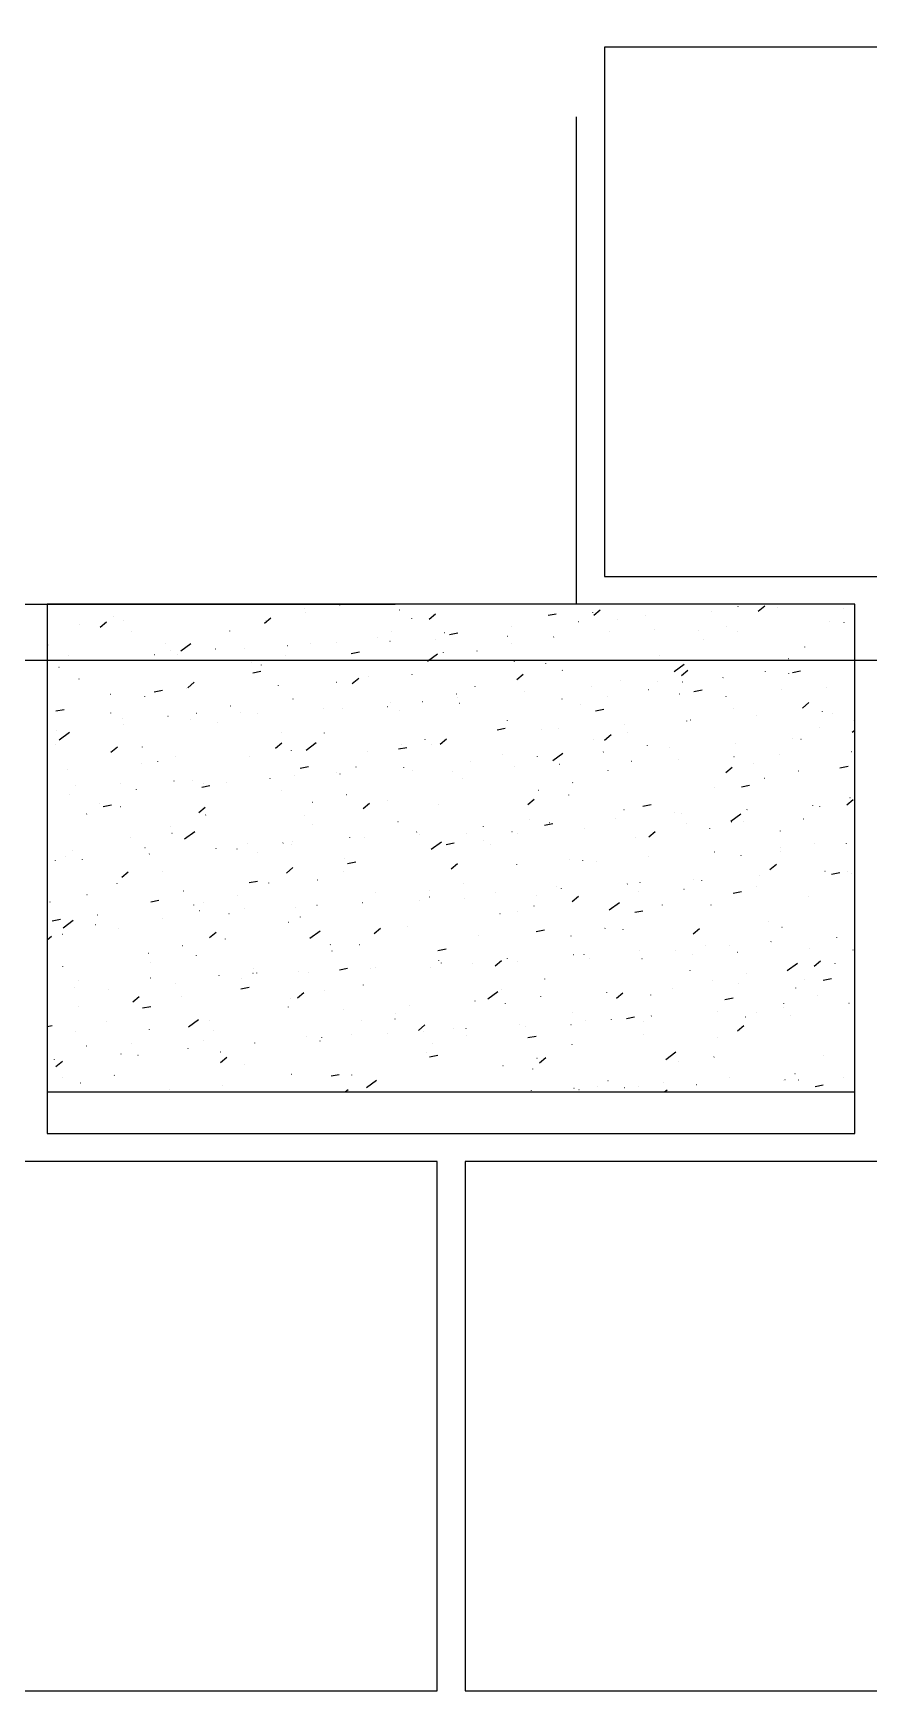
# Model space of a CAD drawing. Extents: x 0 to 119, y 0 to 84.
# Drawn here: x 70.072 to 71.272, y 67.172 to 69.552 of the extents above; entities that cross this region are included whole.
import ezdxf

# ---------------------------------------------------------------- set-up
doc = ezdxf.new("R2010")
doc.units = 0
doc.header["$MEASUREMENT"] = 0
doc.linetypes.add('ESTILO_TQS_0001', pattern=[1, 0.7, -0.3])
for name, color, linetype in [('1', 3, 'CONTINUOUS'), ('4', 5, 'CONTINUOUS'), ('9', 8, 'CONTINUOUS')]:
    doc.layers.add(name, color=color, linetype=linetype)

msp = doc.modelspace()

# ---------------------------------------------------------------- linework, layer by layer
at = {"layer": '1', "color": 3, "linetype": 'ESTILO_TQS_0001'}
msp.add_lwpolyline([(67.89179, 68.732318), (70.85179, 68.732318), (70.85179, 71.972318), (67.89179, 71.972318), (67.89179, 68.732318)], dxfattribs=at)
at = {"layer": '4', "color": 5, "linetype": 'Continuous'}
msp.add_line((67.25179, 68.652318), (72.29179, 68.652318), dxfattribs=at)
at = {"layer": '9', "color": 8, "linetype": 'Continuous'}
for p, q in [((70.09179, 68.726929), (70.09179, 68.726929)), ((70.18759, 68.714172), (70.187785, 68.714215)), ((70.404105, 68.705141), (70.413298, 68.712854)), ((70.462018, 68.725593), (70.462044, 68.725791)), ((70.463302, 68.720436), (70.463497, 68.720479)), ((70.512117, 68.731258), (70.512312, 68.731301)), ((70.597492, 68.724246), (70.597614, 68.724405)), ((70.615584, 68.712052), (70.61561, 68.712251)), ((70.640414, 68.710949), (70.649607, 68.718662)), ((70.811144, 68.71655), (70.822924, 68.71884)), ((70.87563, 68.720643), (70.875656, 68.720841)), ((70.876723, 68.716756), (70.885916, 68.72447)), ((70.950664, 68.715754), (70.950786, 68.715912)), ((71.045285, 68.721877), (71.045407, 68.722036)), ((71.083911, 68.729372), (71.083937, 68.72957)), ((71.113032, 68.722564), (71.122224, 68.730278)), ((71.139906, 68.728001), (71.140028, 68.72816)), ((71.234788, 68.726889), (71.234984, 68.726932)), ((70.09179, 68.692934), (70.09179, 68.692934)), ((70.09179, 68.692934), (70.09179, 68.692934)), ((70.09179, 68.692934), (70.09179, 68.692934)), ((70.138775, 68.70335), (70.138971, 68.703394)), ((70.167797, 68.699333), (70.176989, 68.707046)), ((70.200909, 68.708932), (70.200935, 68.70913)), ((70.213577, 68.692674), (70.213699, 68.692833)), ((70.35428, 68.693904), (70.354306, 68.694103)), ((70.405535, 68.70846), (70.405656, 68.708619)), ((70.585735, 68.692718), (70.58593, 68.692761)), ((70.662576, 68.691876), (70.662698, 68.692035)), ((70.66979, 68.689074), (70.68157, 68.691363)), ((70.758707, 68.699968), (70.758828, 68.700126)), ((70.854533, 68.707662), (70.854655, 68.707821)), ((70.899383, 68.693167), (70.899583, 68.693176)), ((70.910262, 68.709803), (70.910457, 68.709847)), ((70.964321, 68.696002), (70.964521, 68.696011)), ((71.027468, 68.693976), (71.027495, 68.694174)), ((71.067823, 68.700521), (71.068022, 68.70053)), ((71.082486, 68.693124), (71.082682, 68.693168)), ((71.214683, 68.706934), (71.214883, 68.706942)), ((71.236219, 68.706274), (71.236246, 68.706472)), ((70.09179, 68.666753), (70.09179, 68.666753)), ((70.092701, 68.673674), (70.092727, 68.673872)), ((70.261209, 68.675633), (70.261404, 68.675676)), ((70.268784, 68.665635), (70.268984, 68.665643)), ((70.283669, 68.665442), (70.298197, 68.676069)), ((70.333722, 68.66847), (70.333922, 68.668479)), ((70.374792, 68.668396), (70.374914, 68.668554)), ((70.437223, 68.672989), (70.437423, 68.672998)), ((70.470619, 68.67609), (70.47074, 68.676249)), ((70.507376, 68.676795), (70.507402, 68.676993)), ((70.528436, 68.661597), (70.540215, 68.663887)), ((70.566749, 68.684182), (70.566871, 68.68434)), ((70.584084, 68.679401), (70.584283, 68.67941)), ((70.649022, 68.682236), (70.649221, 68.682245)), ((70.660943, 68.663254), (70.660969, 68.663453)), ((70.709145, 68.665217), (70.70934, 68.66526)), ((70.752523, 68.686755), (70.752723, 68.686764)), ((70.75796, 68.676039), (70.758155, 68.676082)), ((70.819187, 68.685248), (70.819213, 68.685446)), ((71.033671, 68.682302), (71.033867, 68.682346)), ((71.179777, 68.670878), (71.179803, 68.671077)), ((70.09179, 68.657907), (70.09179, 68.657907)), ((70.09179, 68.657907), (70.09179, 68.657907)), ((70.09179, 68.651147), (70.09179, 68.651147)), ((70.09179, 68.651147), (70.09179, 68.651147)), ((70.108906, 68.641868), (70.109102, 68.641911)), ((70.121924, 68.659223), (70.122124, 68.659231)), ((70.182835, 68.65261), (70.182957, 68.652768)), ((70.246268, 68.660134), (70.246294, 68.660332)), ((70.278661, 68.660304), (70.278783, 68.660463)), ((70.384618, 68.648131), (70.384813, 68.648175)), ((70.399638, 68.645106), (70.399665, 68.645305)), ((70.433433, 68.658953), (70.433628, 68.658997)), ((70.637926, 68.650545), (70.652454, 68.661172)), ((70.762744, 68.649852), (70.76277, 68.65005)), ((70.808024, 68.64705), (70.808145, 68.647209)), ((70.971025, 68.658581), (70.971052, 68.658779)), ((70.992183, 68.635648), (71.006711, 68.646275)), ((71.156105, 68.654585), (71.1563, 68.654628)), ((71.251592, 68.639176), (71.251714, 68.639334)), ((70.09179, 68.638073), (70.09179, 68.638073)), ((70.09179, 68.635556), (70.09179, 68.635556)), ((70.13806, 68.624876), (70.138086, 68.625074)), ((70.293795, 68.612579), (70.302987, 68.620293)), ((70.387081, 68.634121), (70.398861, 68.63641)), ((70.424109, 68.615478), (70.424231, 68.615637)), ((70.507052, 68.620414), (70.507247, 68.620457)), ((70.530104, 68.618387), (70.539296, 68.626101)), ((70.552735, 68.627997), (70.552761, 68.628195)), ((70.616066, 68.631264), (70.616188, 68.631423)), ((70.766413, 68.624195), (70.775605, 68.631908)), ((70.831578, 68.637499), (70.831773, 68.637543)), ((70.914583, 68.623185), (70.914609, 68.623383)), ((70.967729, 68.620804), (70.96785, 68.620963)), ((71.002721, 68.630003), (71.011914, 68.637716)), ((71.003803, 68.62082), (71.003998, 68.620863)), ((71.06235, 68.626928), (71.062472, 68.627087)), ((71.123334, 68.635483), (71.12336, 68.635681)), ((71.156971, 68.633052), (71.157093, 68.633211)), ((71.161995, 68.634541), (71.173774, 68.636831)), ((70.182525, 68.603328), (70.18272, 68.603372)), ((70.232152, 68.599692), (70.232274, 68.599851)), ((70.245727, 68.606644), (70.257507, 68.608934)), ((70.291626, 68.611336), (70.291653, 68.611534)), ((70.444997, 68.596308), (70.445023, 68.596507)), ((70.630461, 68.592913), (70.630656, 68.592956)), ((70.679276, 68.603735), (70.679471, 68.603778)), ((70.68115, 68.598894), (70.681272, 68.599053)), ((70.706301, 68.614457), (70.706327, 68.614655)), ((70.777281, 68.606986), (70.777403, 68.607144)), ((70.831065, 68.596535), (70.831265, 68.596544)), ((70.873108, 68.61468), (70.873229, 68.614839)), ((70.896003, 68.599371), (70.896203, 68.599379)), ((70.954988, 68.609998), (70.955183, 68.610041)), ((70.999505, 68.60389), (70.999704, 68.603898)), ((71.02064, 68.607065), (71.03242, 68.609355)), ((71.066891, 68.600087), (71.066917, 68.600286)), ((71.146365, 68.610302), (71.146565, 68.61031)), ((71.211303, 68.613137), (71.211503, 68.613146)), ((70.09179, 68.583213), (70.09179, 68.583213)), ((70.09179, 68.583213), (70.09179, 68.583213)), ((70.09179, 68.576722), (70.09179, 68.576722)), ((70.104373, 68.579168), (70.116152, 68.581457)), ((70.183419, 68.576078), (70.183445, 68.576276)), ((70.200466, 68.569003), (70.200666, 68.569011)), ((70.265404, 68.571838), (70.265604, 68.571847)), ((70.305935, 68.575827), (70.30613, 68.575871)), ((70.354749, 68.586649), (70.354945, 68.586693)), ((70.368905, 68.576357), (70.369105, 68.576366)), ((70.393367, 68.575414), (70.393489, 68.575573)), ((70.489193, 68.583108), (70.489315, 68.583267)), ((70.515766, 68.582769), (70.515965, 68.582778)), ((70.580704, 68.585604), (70.580903, 68.585613)), ((70.585324, 68.5912), (70.585446, 68.591358)), ((70.598094, 68.579199), (70.59812, 68.579397)), ((70.684205, 68.590123), (70.684405, 68.590132)), ((70.85814, 68.58779), (70.858166, 68.587988)), ((70.879286, 68.579589), (70.891066, 68.581878)), ((71.077421, 68.582281), (71.077616, 68.582324)), ((71.110461, 68.57244), (71.110583, 68.572598)), ((71.176588, 68.583415), (71.185781, 68.591129)), ((71.205083, 68.578563), (71.205204, 68.578722)), ((71.218925, 68.574907), (71.218951, 68.575106)), ((70.09179, 68.564258), (70.09179, 68.564258)), ((70.09179, 68.564258), (70.09179, 68.564258)), ((70.09179, 68.564258), (70.09179, 68.564258)), ((70.105279, 68.551537), (70.105401, 68.551695)), ((70.10933, 68.537919), (70.123858, 68.548546)), ((70.20141, 68.559628), (70.201531, 68.559787)), ((70.297236, 68.567323), (70.297358, 68.567481)), ((70.336985, 68.562538), (70.337011, 68.562736)), ((70.428368, 68.54811), (70.428563, 68.548153)), ((70.490356, 68.54751), (70.490382, 68.547709)), ((70.737932, 68.552112), (70.749711, 68.554402)), ((70.752895, 68.565195), (70.75309, 68.565238)), ((70.801697, 68.552394), (70.801723, 68.552592)), ((70.826598, 68.554068), (70.82672, 68.554227)), ((70.892411, 68.537441), (70.901604, 68.545155)), ((70.921219, 68.560192), (70.921341, 68.560351)), ((70.925119, 68.548516), (70.925314, 68.548559)), ((71.010448, 68.564692), (71.010474, 68.56489)), ((71.01584, 68.566316), (71.015962, 68.566475)), ((71.200831, 68.554779), (71.201026, 68.554823)), ((71.247754, 68.548566), (71.25179, 68.551518)), ((71.249646, 68.565601), (71.249841, 68.565645)), ((70.09179, 68.533958), (70.09179, 68.533958)), ((70.09179, 68.528353), (70.09179, 68.528353)), ((70.09179, 68.528353), (70.09179, 68.528353)), ((70.09179, 68.525089), (70.09179, 68.525089)), ((70.103841, 68.531024), (70.104037, 68.531068)), ((70.183485, 68.520018), (70.192677, 68.527731)), ((70.228777, 68.52728), (70.228803, 68.527478)), ((70.419793, 68.525826), (70.428986, 68.533539)), ((70.442684, 68.522496), (70.442806, 68.522655)), ((70.463587, 68.523022), (70.478116, 68.533649)), ((70.551778, 68.520609), (70.551973, 68.520652)), ((70.596577, 68.524636), (70.608357, 68.526925)), ((70.600592, 68.531431), (70.600788, 68.531474)), ((70.634641, 68.538282), (70.634763, 68.538441)), ((70.643452, 68.530401), (70.643478, 68.530599)), ((70.656102, 68.531634), (70.665295, 68.539347)), ((70.876304, 68.537694), (70.876499, 68.537737)), ((70.890477, 68.520128), (70.890599, 68.520286)), ((70.954005, 68.529296), (70.954031, 68.529494)), ((70.985098, 68.526252), (70.98522, 68.52641)), ((71.079719, 68.532375), (71.079841, 68.532534)), ((71.162482, 68.539512), (71.162508, 68.53971)), ((71.17434, 68.538499), (71.174462, 68.538658)), ((71.246486, 68.521024), (71.246686, 68.521033)), ((70.227251, 68.503523), (70.227446, 68.503566)), ((70.250727, 68.50671), (70.250848, 68.506869)), ((70.276066, 68.514345), (70.276261, 68.514388)), ((70.382344, 68.51374), (70.38237, 68.513938)), ((70.455223, 68.497159), (70.467003, 68.499449)), ((70.535714, 68.498712), (70.53574, 68.498911)), ((70.603899, 68.498218), (70.60402, 68.498377)), ((70.699725, 68.505913), (70.699847, 68.506071)), ((70.745254, 68.516998), (70.74528, 68.517197)), ((70.762747, 68.499903), (70.762947, 68.499912)), ((70.795856, 68.514004), (70.795978, 68.514163)), ((70.817845, 68.508126), (70.832373, 68.518752)), ((70.827685, 68.502739), (70.827885, 68.502747)), ((70.931187, 68.507258), (70.931386, 68.507266)), ((70.998738, 68.509976), (70.998933, 68.51002)), ((71.066278, 68.490854), (71.07547, 68.498567)), ((71.078047, 68.51367), (71.078247, 68.513678)), ((71.106039, 68.504116), (71.106065, 68.504315)), ((71.142985, 68.516505), (71.143185, 68.516514)), ((71.230136, 68.49758), (71.241916, 68.49987)), ((70.09179, 68.473492), (70.09179, 68.473492)), ((70.09179, 68.473492), (70.09179, 68.473492)), ((70.09179, 68.473492), (70.09179, 68.473492)), ((70.121039, 68.495592), (70.121066, 68.49579)), ((70.197086, 68.475206), (70.197286, 68.475215)), ((70.274136, 68.478482), (70.274162, 68.47868)), ((70.300587, 68.479725), (70.300787, 68.479734)), ((70.315811, 68.474341), (70.315932, 68.474499)), ((70.349684, 68.475806), (70.34988, 68.475849)), ((70.411941, 68.482432), (70.412063, 68.482591)), ((70.447448, 68.486137), (70.447647, 68.486146)), ((70.507768, 68.490127), (70.50789, 68.490285)), ((70.512386, 68.488972), (70.512585, 68.488981)), ((70.615887, 68.493491), (70.616087, 68.4935)), ((70.674211, 68.492891), (70.674406, 68.492934)), ((70.688811, 68.481603), (70.688837, 68.481801)), ((70.846435, 68.476212), (70.846631, 68.476255)), ((70.897562, 68.493901), (70.897588, 68.494099)), ((71.122147, 68.482475), (71.122342, 68.482519)), ((71.170962, 68.493297), (71.171157, 68.493341)), ((70.09179, 68.470609), (70.09179, 68.470609)), ((70.09179, 68.470609), (70.09179, 68.470609)), ((70.09179, 68.470609), (70.09179, 68.470609)), ((70.123853, 68.458555), (70.123975, 68.458713)), ((70.132148, 68.472371), (70.132348, 68.472379)), ((70.219984, 68.466646), (70.220106, 68.466805)), ((70.313869, 68.469683), (70.325648, 68.471972)), ((70.427702, 68.464942), (70.427728, 68.46514)), ((70.521909, 68.459126), (70.522104, 68.45917)), ((70.581073, 68.449914), (70.581099, 68.450113)), ((70.782101, 68.44488), (70.791293, 68.452593)), ((70.797621, 68.46539), (70.797816, 68.465433)), ((70.841119, 68.458505), (70.841145, 68.458703)), ((71.049596, 68.468721), (71.049622, 68.468919)), ((71.088782, 68.470103), (71.100562, 68.472393)), ((71.240144, 68.444266), (71.249337, 68.45198)), ((71.244581, 68.454758), (71.244776, 68.454801)), ((70.09179, 68.443077), (70.09179, 68.443077)), ((70.09179, 68.426515), (70.09179, 68.426515)), ((70.148567, 68.431219), (70.148763, 68.431262)), ((70.166398, 68.446794), (70.166424, 68.446992)), ((70.172515, 68.442206), (70.184294, 68.444496)), ((70.197382, 68.442041), (70.197577, 68.442084)), ((70.309483, 68.433264), (70.318676, 68.440978)), ((70.319495, 68.429684), (70.319521, 68.429882)), ((70.461258, 68.429514), (70.46138, 68.429673)), ((70.473094, 68.448304), (70.473289, 68.448348)), ((70.545792, 68.439072), (70.554984, 68.446786)), ((70.653216, 68.4453), (70.653337, 68.445459)), ((70.907542, 68.425178), (70.907664, 68.425337)), ((70.920054, 68.437672), (70.920249, 68.437716)), ((70.947428, 68.442627), (70.959207, 68.444917)), ((70.993153, 68.433325), (70.993179, 68.433524)), ((71.002163, 68.431302), (71.002285, 68.431461)), ((71.073416, 68.421043), (71.087944, 68.43167)), ((71.096784, 68.437426), (71.096906, 68.437585)), ((71.191405, 68.44355), (71.191527, 68.443708)), ((71.201434, 68.442054), (71.20146, 68.442252)), ((70.09179, 68.418632), (70.09179, 68.418632)), ((70.09179, 68.418632), (70.09179, 68.418632)), ((70.09179, 68.418632), (70.09179, 68.418632)), ((70.09179, 68.416769), (70.09179, 68.416769)), ((70.269301, 68.413728), (70.269423, 68.413887)), ((70.271001, 68.403501), (70.271196, 68.403545)), ((70.289249, 68.3955), (70.303777, 68.406126)), ((70.473061, 68.416144), (70.473087, 68.416342)), ((70.595527, 68.420587), (70.595723, 68.42063)), ((70.622473, 68.405236), (70.622595, 68.405395)), ((70.626432, 68.401116), (70.626458, 68.401315)), ((70.694429, 68.403271), (70.694629, 68.40328)), ((70.7183, 68.412931), (70.718421, 68.413089)), ((70.759367, 68.406107), (70.759567, 68.406115)), ((70.767752, 68.403908), (70.767947, 68.403951)), ((70.784676, 68.42311), (70.784702, 68.423308)), ((70.806074, 68.41515), (70.817853, 68.41744)), ((70.812921, 68.419054), (70.813042, 68.419213)), ((70.862869, 68.410626), (70.863068, 68.410634)), ((70.955967, 68.398292), (70.96516, 68.406006)), ((71.009729, 68.417038), (71.009929, 68.417046)), ((71.043464, 68.410171), (71.043659, 68.410214)), ((71.074667, 68.419873), (71.074867, 68.419882)), ((71.092278, 68.420993), (71.092474, 68.421036)), ((71.144991, 68.406658), (71.145017, 68.406857)), ((71.178168, 68.424392), (71.178368, 68.424401)), ((70.128768, 68.378574), (70.128968, 68.378583)), ((70.211757, 68.397996), (70.211783, 68.398194)), ((70.232269, 68.383093), (70.232469, 68.383102)), ((70.334385, 68.381359), (70.334507, 68.381517)), ((70.364853, 68.380886), (70.364879, 68.381085)), ((70.37913, 68.389505), (70.379329, 68.389514)), ((70.430516, 68.38945), (70.430638, 68.389609)), ((70.443225, 68.386822), (70.44342, 68.386866)), ((70.444068, 68.39234), (70.444267, 68.392349)), ((70.526342, 68.397145), (70.526464, 68.397303)), ((70.547569, 68.396859), (70.547769, 68.396868)), ((70.643506, 68.380603), (70.658034, 68.39123)), ((70.664719, 68.387674), (70.676499, 68.389964)), ((70.718937, 68.393086), (70.719132, 68.393129)), ((70.728233, 68.387714), (70.728259, 68.387912)), ((70.93671, 68.39793), (70.936736, 68.398128)), ((71.144896, 68.382938), (71.145017, 68.383096)), ((71.145332, 68.377894), (71.145527, 68.377938)), ((71.194147, 68.388716), (71.194342, 68.38876)), ((71.239517, 68.389061), (71.239638, 68.38922)), ((70.09179, 68.37696), (70.09179, 68.37696)), ((70.09179, 68.363771), (70.09179, 68.363771)), ((70.103745, 68.364225), (70.103771, 68.364423)), ((70.118698, 68.369737), (70.118894, 68.36978)), ((70.142428, 68.365573), (70.14255, 68.365731)), ((70.238559, 68.373664), (70.238681, 68.373823)), ((70.39441, 68.376), (70.394606, 68.376044)), ((70.435481, 68.346511), (70.444674, 68.354224)), ((70.51842, 68.367346), (70.518446, 68.367544)), ((70.523365, 68.360197), (70.535144, 68.362487)), ((70.67179, 68.352318), (70.680983, 68.360032)), ((70.766411, 68.358442), (70.766533, 68.358601)), ((70.84137, 68.365368), (70.841566, 68.365411)), ((70.861032, 68.364566), (70.861154, 68.364725)), ((70.880267, 68.362534), (70.880293, 68.362732)), ((70.955653, 68.37069), (70.955775, 68.370849)), ((71.050275, 68.376814), (71.050396, 68.376972)), ((71.088548, 68.371263), (71.088575, 68.371461)), ((71.129834, 68.351705), (71.139026, 68.359419)), ((70.192317, 68.331197), (70.192512, 68.331241)), ((70.199173, 68.340703), (70.208365, 68.348416)), ((70.257115, 68.349198), (70.257141, 68.349396)), ((70.382011, 68.332721), (70.39379, 68.335011)), ((70.410212, 68.332088), (70.410238, 68.332287)), ((70.479833, 68.336533), (70.479955, 68.336691)), ((70.516844, 68.348283), (70.517039, 68.348326)), ((70.67179, 68.352318), (70.671816, 68.352517)), ((70.67179, 68.352318), (70.671912, 68.352477)), ((70.689068, 68.331604), (70.689263, 68.331647)), ((70.924911, 68.330626), (70.925033, 68.330784)), ((70.943239, 68.333091), (70.943434, 68.333135)), ((71.019532, 68.336749), (71.019654, 68.336908)), ((71.032105, 68.335867), (71.032132, 68.336065)), ((71.114153, 68.342873), (71.114275, 68.343032)), ((71.208774, 68.348997), (71.208896, 68.349156)), ((71.218263, 68.345065), (71.230043, 68.347355)), ((71.240857, 68.348165), (71.240883, 68.348363)), ((71.247201, 68.345618), (71.247396, 68.345661)), ((70.09179, 68.308911), (70.09179, 68.308911)), ((70.09179, 68.308911), (70.09179, 68.308911)), ((70.149103, 68.315427), (70.149129, 68.315626)), ((70.240656, 68.305244), (70.252436, 68.307534)), ((70.287876, 68.320747), (70.287998, 68.320905)), ((70.364541, 68.314518), (70.364737, 68.314561)), ((70.563778, 68.318548), (70.563804, 68.318746)), ((70.626111, 68.306639), (70.626311, 68.306648)), ((70.640253, 68.320782), (70.640449, 68.320825)), ((70.641048, 68.312254), (70.64117, 68.312413)), ((70.691049, 68.309475), (70.691249, 68.309483)), ((70.735669, 68.318378), (70.735791, 68.318537)), ((70.794551, 68.313994), (70.79475, 68.314002)), ((70.823824, 68.327139), (70.82385, 68.327337)), ((70.83029, 68.324502), (70.830412, 68.32466)), ((70.845657, 68.305731), (70.854849, 68.313445)), ((70.941411, 68.320406), (70.941611, 68.320414)), ((71.006349, 68.323241), (71.006549, 68.32325)), ((71.076909, 68.317588), (71.088689, 68.319878)), ((71.10985, 68.32776), (71.11005, 68.327769)), ((71.184414, 68.312769), (71.18444, 68.312968)), ((70.09179, 68.29958), (70.09179, 68.29958)), ((70.09179, 68.29958), (70.09179, 68.29958)), ((70.09179, 68.29958), (70.09179, 68.29958)), ((70.09179, 68.28331), (70.09179, 68.28331)), ((70.09179, 68.28331), (70.09179, 68.28331)), ((70.095919, 68.304961), (70.09604, 68.305119)), ((70.163951, 68.286461), (70.164151, 68.28647)), ((70.302474, 68.3004), (70.3025, 68.300598)), ((70.310812, 68.292873), (70.311011, 68.292882)), ((70.315727, 68.303696), (70.315922, 68.303739)), ((70.35296, 68.288377), (70.353082, 68.288536)), ((70.37575, 68.295708), (70.375949, 68.295717)), ((70.449091, 68.296468), (70.449212, 68.296627)), ((70.45557, 68.28329), (70.455597, 68.283489)), ((70.479251, 68.300227), (70.479451, 68.300236)), ((70.544917, 68.304163), (70.545039, 68.304321)), ((70.742122, 68.288505), (70.742317, 68.288548)), ((70.767381, 68.291743), (70.767407, 68.291941)), ((70.790937, 68.299327), (70.791132, 68.29937)), ((70.899077, 68.293521), (70.913605, 68.304147)), ((70.935555, 68.290112), (70.947334, 68.292402)), ((70.975663, 68.300472), (70.975689, 68.30067)), ((71.045108, 68.300815), (71.045303, 68.300858)), ((70.09179, 68.276308), (70.09179, 68.276308)), ((70.09179, 68.273422), (70.09179, 68.273422)), ((70.09179, 68.273422), (70.09179, 68.273422)), ((70.099302, 68.277768), (70.111081, 68.280058)), ((70.113633, 68.258893), (70.113829, 68.258936)), ((70.11491, 68.267977), (70.129438, 68.278604)), ((70.161003, 68.272591), (70.161124, 68.27275)), ((70.194462, 68.266629), (70.194488, 68.266828)), ((70.257133, 68.280682), (70.257255, 68.280841)), ((70.325171, 68.253949), (70.334364, 68.261663)), ((70.43816, 68.275979), (70.438355, 68.276022)), ((70.469167, 68.25308), (70.483696, 68.263707)), ((70.56148, 68.259757), (70.570672, 68.267471)), ((70.609137, 68.26975), (70.609163, 68.269948)), ((70.7942, 68.262635), (70.80598, 68.264925)), ((70.892805, 68.26705), (70.893001, 68.267093)), ((70.91922, 68.265076), (70.919246, 68.265274)), ((71.019524, 68.259144), (71.028716, 68.266857)), ((71.127971, 68.277374), (71.127997, 68.277572)), ((71.146976, 68.268538), (71.147171, 68.268581)), ((70.09179, 68.250598), (70.098055, 68.255855)), ((70.09179, 68.254051), (70.09179, 68.254051)), ((70.09179, 68.254051), (70.09179, 68.254051)), ((70.09179, 68.251065), (70.09179, 68.251065)), ((70.285858, 68.242214), (70.286053, 68.242257)), ((70.347833, 68.251602), (70.347859, 68.2518)), ((70.498408, 68.243551), (70.498529, 68.243709)), ((70.500929, 68.234492), (70.500955, 68.234691)), ((70.540029, 68.243702), (70.540224, 68.243745)), ((70.652846, 68.235159), (70.664626, 68.237449)), ((70.710938, 68.256348), (70.710965, 68.256546)), ((70.843991, 68.256228), (70.844186, 68.256271)), ((70.941976, 68.235676), (70.942098, 68.235835)), ((70.994674, 68.234773), (70.994869, 68.234817)), ((71.036597, 68.2418), (71.036719, 68.241959)), ((71.071528, 68.241978), (71.071554, 68.242177)), ((71.131218, 68.247924), (71.13134, 68.248082)), ((71.18633, 68.23745), (71.18653, 68.237459)), ((71.225839, 68.254048), (71.225961, 68.254206)), ((71.248845, 68.236261), (71.24904, 68.236305)), ((70.114493, 68.211979), (70.114615, 68.212137)), ((70.237043, 68.231392), (70.237238, 68.231435)), ((70.239821, 68.217831), (70.239847, 68.21803)), ((70.30645, 68.227765), (70.306572, 68.227923)), ((70.563492, 68.211181), (70.563613, 68.21134)), ((70.641897, 68.211425), (70.642093, 68.211468)), ((70.654496, 68.220952), (70.654522, 68.22115)), ((70.658113, 68.217305), (70.658234, 68.217463)), ((70.702591, 68.216329), (70.702791, 68.216338)), ((70.735347, 68.21317), (70.744539, 68.220883)), ((70.752734, 68.223429), (70.752855, 68.223587)), ((70.767529, 68.219165), (70.767729, 68.219173)), ((70.847355, 68.229552), (70.847477, 68.229711)), ((70.862777, 68.229681), (70.862803, 68.229879)), ((70.871031, 68.223684), (70.871231, 68.223692)), ((70.945859, 68.223952), (70.946054, 68.223995)), ((71.017891, 68.230096), (71.018091, 68.230104)), ((71.082829, 68.232931), (71.083029, 68.23294)), ((71.154649, 68.206438), (71.169177, 68.217065)), ((71.19339, 68.212556), (71.202583, 68.22027)), ((71.223562, 68.216798), (71.223588, 68.216997)), ((70.09179, 68.19919), (70.09179, 68.19919)), ((70.09179, 68.19919), (70.09179, 68.19919)), ((70.09179, 68.19919), (70.09179, 68.19919)), ((70.09179, 68.189661), (70.09179, 68.189661)), ((70.13693, 68.191632), (70.13713, 68.191641)), ((70.240432, 68.196151), (70.240631, 68.19616)), ((70.275708, 68.1877), (70.27583, 68.187859)), ((70.338912, 68.199115), (70.339107, 68.199159)), ((70.371534, 68.195395), (70.371656, 68.195554)), ((70.387292, 68.202563), (70.387491, 68.202572)), ((70.387726, 68.209937), (70.387922, 68.209981)), ((70.393191, 68.202804), (70.393217, 68.203002)), ((70.45223, 68.205398), (70.45243, 68.205407)), ((70.467665, 68.203486), (70.467787, 68.203645)), ((70.511492, 68.207682), (70.523271, 68.209972)), ((70.555731, 68.209917), (70.555931, 68.209926)), ((70.806334, 68.194285), (70.80636, 68.194483)), ((71.015085, 68.206583), (71.015111, 68.206781)), ((71.047728, 68.191675), (71.047923, 68.191718)), ((71.084709, 68.187312), (71.08483, 68.18747)), ((71.096543, 68.202497), (71.096738, 68.20254)), ((71.17933, 68.193435), (71.179451, 68.193594)), ((71.20639, 68.19255), (71.21817, 68.19484)), ((70.09179, 68.182392), (70.09179, 68.182392)), ((70.09179, 68.182392), (70.09179, 68.182392)), ((70.09179, 68.182392), (70.09179, 68.182392)), ((70.131613, 68.182574), (70.131639, 68.182772)), ((70.179577, 68.179609), (70.179699, 68.179768)), ((70.214861, 68.161388), (70.224053, 68.169101)), ((70.285179, 68.169033), (70.285205, 68.169232)), ((70.370137, 68.180206), (70.381917, 68.182496)), ((70.44078, 68.166839), (70.440976, 68.166882)), ((70.451169, 68.167196), (70.460362, 68.174909)), ((70.489595, 68.177661), (70.48979, 68.177704)), ((70.546288, 68.185694), (70.546314, 68.185893)), ((70.724739, 68.165998), (70.739267, 68.176625)), ((70.743766, 68.179148), (70.743961, 68.179192)), ((70.800845, 68.16894), (70.800967, 68.169099)), ((70.895466, 68.175064), (70.895588, 68.175223)), ((70.909213, 68.166582), (70.918406, 68.174296)), ((70.958642, 68.171187), (70.958668, 68.171386)), ((70.990088, 68.181188), (70.990209, 68.181346)), ((71.065036, 68.165073), (71.076815, 68.167363)), ((71.167119, 68.181403), (71.167145, 68.181601)), ((71.198411, 68.17022), (71.198607, 68.170263)), ((70.09179, 68.14433), (70.09179, 68.14433)), ((70.09179, 68.14433), (70.09179, 68.14433)), ((70.136818, 68.154312), (70.137014, 68.154356)), ((70.228783, 68.152729), (70.240563, 68.155019)), ((70.43855, 68.154006), (70.438576, 68.154204)), ((70.516982, 68.150569), (70.517104, 68.150727)), ((70.591464, 68.145384), (70.591659, 68.145427)), ((70.611603, 68.156693), (70.611725, 68.156851)), ((70.706224, 68.162816), (70.706346, 68.162975)), ((70.749891, 68.15889), (70.749917, 68.159088)), ((70.845635, 68.146872), (70.84583, 68.146915)), ((70.923682, 68.137597), (70.935461, 68.139887)), ((70.959345, 68.141123), (70.959467, 68.141282)), ((71.053966, 68.147247), (71.054088, 68.147406)), ((71.094371, 68.139786), (71.094571, 68.139795)), ((71.110676, 68.146007), (71.110702, 68.146206)), ((71.148587, 68.153371), (71.148709, 68.15353)), ((71.149597, 68.159398), (71.149792, 68.159441)), ((71.159309, 68.142621), (71.159509, 68.14263)), ((71.243208, 68.159495), (71.24333, 68.159654)), ((70.09179, 68.126101), (70.099208, 68.127543)), ((70.133068, 68.118997), (70.13319, 68.119155)), ((70.176971, 68.133776), (70.176998, 68.133974)), ((70.238687, 68.122036), (70.238882, 68.122079)), ((70.294829, 68.125557), (70.309357, 68.136184)), ((70.325025, 68.134783), (70.325147, 68.134941)), ((70.330538, 68.120235), (70.330564, 68.120434)), ((70.542649, 68.134562), (70.542844, 68.134605)), ((70.580861, 68.116628), (70.580983, 68.116787)), ((70.591646, 68.136896), (70.591672, 68.137095)), ((70.625036, 68.120608), (70.634229, 68.128322)), ((70.632211, 68.119607), (70.632411, 68.119616)), ((70.675482, 68.122752), (70.675604, 68.122911)), ((70.693448, 68.123494), (70.693474, 68.123692)), ((70.770103, 68.128876), (70.770225, 68.129034)), ((70.779071, 68.12602), (70.779271, 68.126028)), ((70.844009, 68.128855), (70.844209, 68.128863)), ((70.864724, 68.135), (70.864846, 68.135158)), ((70.902199, 68.135792), (70.902225, 68.13599)), ((70.947511, 68.133374), (70.947711, 68.133382)), ((71.08308, 68.119995), (71.092272, 68.127708)), ((71.251465, 68.127121), (71.25166, 68.127165)), ((70.09179, 68.096012), (70.09179, 68.096012)), ((70.09179, 68.096012), (70.09179, 68.096012)), ((70.09179, 68.096012), (70.09179, 68.096012)), ((70.148472, 68.098487), (70.148672, 68.098496)), ((70.21341, 68.101322), (70.21361, 68.101331)), ((70.294283, 68.094718), (70.294404, 68.094877)), ((70.316912, 68.105841), (70.317111, 68.10585)), ((70.390109, 68.102413), (70.390231, 68.102572)), ((70.463772, 68.112253), (70.463971, 68.112262)), ((70.483909, 68.105208), (70.483935, 68.105406)), ((70.48624, 68.110504), (70.486362, 68.110663)), ((70.52871, 68.115088), (70.52891, 68.115097)), ((70.644518, 68.102285), (70.644713, 68.102329)), ((70.693332, 68.113107), (70.693528, 68.113151)), ((70.782327, 68.11012), (70.794107, 68.11241)), ((70.845756, 68.100396), (70.845782, 68.100594)), ((70.947503, 68.114595), (70.947699, 68.114638)), ((71.054233, 68.110612), (71.054259, 68.11081)), ((70.09179, 68.089469), (70.09179, 68.089469)), ((70.09179, 68.089469), (70.09179, 68.089469)), ((70.102325, 68.078932), (70.102447, 68.079091)), ((70.10455, 68.068826), (70.113743, 68.07654)), ((70.198152, 68.086627), (70.198274, 68.086786)), ((70.22233, 68.084978), (70.222356, 68.085176)), ((70.340556, 68.089759), (70.340751, 68.089802)), ((70.340859, 68.074634), (70.350052, 68.082348)), ((70.375897, 68.071437), (70.375923, 68.071636)), ((70.637005, 68.088098), (70.637031, 68.088297)), ((70.640973, 68.082644), (70.652752, 68.084934)), ((70.746386, 68.070009), (70.746582, 68.070052)), ((70.795201, 68.080831), (70.795396, 68.080874)), ((70.798903, 68.074021), (70.808095, 68.081734)), ((70.98031, 68.078916), (70.994838, 68.089542)), ((70.99779, 68.075216), (70.997816, 68.075415)), ((71.049372, 68.082318), (71.049567, 68.082362)), ((71.206071, 68.083945), (71.206097, 68.084143)), ((70.09179, 68.065203), (70.09179, 68.065203)), ((70.09179, 68.065203), (70.09179, 68.065203)), ((70.09179, 68.05812), (70.09179, 68.05812)), ((70.114592, 68.053289), (70.114618, 68.053487)), ((70.139439, 68.045172), (70.139634, 68.045216)), ((70.188254, 68.055994), (70.188449, 68.056038)), ((70.442424, 68.057482), (70.44262, 68.057526)), ((70.499619, 68.055167), (70.511398, 68.057457)), ((70.529267, 68.05641), (70.529293, 68.056608)), ((70.5504, 68.038475), (70.564928, 68.049102)), ((70.789313, 68.065001), (70.789339, 68.065199)), ((70.89707, 68.048554), (70.897265, 68.048597)), ((70.97641, 68.046174), (70.976532, 68.046333)), ((71.071031, 68.052298), (71.071153, 68.052457)), ((71.149628, 68.048549), (71.149654, 68.048748)), ((71.151241, 68.050042), (71.151436, 68.050085)), ((71.165652, 68.058422), (71.165774, 68.05858)), ((71.170851, 68.049476), (71.171051, 68.049485)), ((71.235789, 68.052311), (71.235989, 68.05232)), ((70.09179, 68.034609), (70.09179, 68.034609)), ((70.09179, 68.034609), (70.09179, 68.034609)), ((70.09179, 68.034609), (70.09179, 68.034609)), ((70.09179, 68.032318), (71.25179, 68.032318)), ((70.111831, 68.032318), (70.111831, 68.032318)), ((70.111831, 68.032318), (70.111831, 68.032318)), ((70.111831, 68.032318), (70.111831, 68.032318)), ((70.156479, 68.032318), (70.156479, 68.032318)), ((70.163614, 68.032318), (70.163614, 68.032318)), ((70.16736, 68.032318), (70.16736, 68.032318)), ((70.215397, 68.032318), (70.215397, 68.032318)), ((70.246401, 68.032318), (70.246401, 68.032318)), ((70.246401, 68.032318), (70.246401, 68.032318)), ((70.26718, 68.032318), (70.26718, 68.032318)), ((70.267689, 68.03618), (70.267715, 68.036378)), ((70.290429, 68.032318), (70.290429, 68.032318)), ((70.318963, 68.032318), (70.318963, 68.032318)), ((70.318963, 68.032318), (70.318963, 68.032318)), ((70.328918, 68.032318), (70.328918, 68.032318)), ((70.328918, 68.032318), (70.328918, 68.032318)), ((70.336324, 68.032318), (70.336324, 68.032318)), ((70.336324, 68.032318), (70.336324, 68.032318)), ((70.336324, 68.032318), (70.336324, 68.032318)), ((70.3436, 68.041801), (70.343721, 68.04196)), ((70.370746, 68.032318), (70.370746, 68.032318)), ((70.370746, 68.032318), (70.370746, 68.032318)), ((70.382071, 68.032318), (70.382071, 68.032318)), ((70.422529, 68.032318), (70.422529, 68.032318)), ((70.422529, 68.032318), (70.422529, 68.032318)), ((70.422529, 68.032318), (70.422529, 68.032318)), ((70.426246, 68.032318), (70.426246, 68.032318)), ((70.426246, 68.032318), (70.426246, 68.032318)), ((70.474312, 68.032318), (70.474312, 68.032318)), ((70.474312, 68.032318), (70.474312, 68.032318)), ((70.474312, 68.032318), (70.474312, 68.032318)), ((70.516168, 68.032318), (70.516168, 68.032318)), ((70.516168, 68.032318), (70.516168, 68.032318)), ((70.519816, 68.032318), (70.523918, 68.03576)), ((70.526095, 68.032318), (70.526095, 68.032318)), ((70.526095, 68.032318), (70.526095, 68.032318)), ((70.526095, 68.032318), (70.526095, 68.032318)), ((70.541983, 68.032318), (70.541983, 68.032318)), ((70.576377, 68.032318), (70.576377, 68.032318)), ((70.576377, 68.032318), (70.576377, 68.032318)), ((70.576377, 68.032318), (70.576377, 68.032318)), ((70.577878, 68.032318), (70.577878, 68.032318)), ((70.60609, 68.032318), (70.60609, 68.032318)), ((70.60609, 68.032318), (70.60609, 68.032318)), ((70.629661, 68.032318), (70.629661, 68.032318)), ((70.681444, 68.032318), (70.681444, 68.032318)), ((70.696012, 68.032318), (70.696012, 68.032318)), ((70.696012, 68.032318), (70.696012, 68.032318)), ((70.733227, 68.032318), (70.733227, 68.032318)), ((70.749204, 68.032318), (70.749204, 68.032318)), ((70.777883, 68.032318), (70.777883, 68.032318)), ((70.777883, 68.032318), (70.777883, 68.032318)), ((70.777883, 68.032318), (70.777883, 68.032318)), ((70.78501, 68.032318), (70.78501, 68.032318)), ((70.78501, 68.032318), (70.78501, 68.032318)), ((70.78501, 68.032318), (70.78501, 68.032318)), ((70.785934, 68.032318), (70.785934, 68.032318)), ((70.787168, 68.033926), (70.78729, 68.034085)), ((70.823837, 68.032318), (70.823837, 68.032318)), ((70.823837, 68.032318), (70.823837, 68.032318)), ((70.823837, 68.032318), (70.823837, 68.032318)), ((70.836794, 68.032318), (70.836794, 68.032318)), ((70.836794, 68.032318), (70.836794, 68.032318)), ((70.836794, 68.032318), (70.836794, 68.032318)), ((70.848255, 68.037732), (70.84845, 68.037775)), ((70.855551, 68.03571), (70.855751, 68.035718)), ((70.875856, 68.032318), (70.875856, 68.032318)), ((70.881789, 68.04005), (70.881911, 68.040209)), ((70.888577, 68.032318), (70.888577, 68.032318)), ((70.888577, 68.032318), (70.888577, 68.032318)), ((70.888577, 68.032318), (70.888577, 68.032318)), ((70.916606, 68.032318), (70.916606, 68.032318)), ((70.920489, 68.038545), (70.920689, 68.038554)), ((70.94036, 68.032318), (70.94036, 68.032318)), ((70.94036, 68.032318), (70.94036, 68.032318)), ((70.941347, 68.039821), (70.941373, 68.040019)), ((70.965778, 68.032318), (70.965778, 68.032318)), ((70.978591, 68.032318), (70.981962, 68.035147)), ((70.992143, 68.032318), (70.992143, 68.032318)), ((70.992143, 68.032318), (70.992143, 68.032318)), ((71.023991, 68.043064), (71.024191, 68.043073)), ((71.043926, 68.032318), (71.043926, 68.032318)), ((71.043926, 68.032318), (71.043926, 68.032318)), ((71.0557, 68.032318), (71.0557, 68.032318)), ((71.071296, 68.032318), (71.071296, 68.032318)), ((71.071296, 68.032318), (71.071296, 68.032318)), ((71.095709, 68.032318), (71.095709, 68.032318)), ((71.095709, 68.032318), (71.095709, 68.032318)), ((71.145622, 68.032318), (71.145622, 68.032318)), ((71.147492, 68.032318), (71.147492, 68.032318)), ((71.15482, 68.032318), (71.15482, 68.032318)), ((71.194517, 68.040035), (71.206297, 68.042325)), ((71.199275, 68.032318), (71.199275, 68.032318)), ((71.207979, 68.032318), (71.207979, 68.032318)), ((71.235545, 68.032318), (71.235545, 68.032318)), ((71.251058, 68.032318), (71.251058, 68.032318))]:
    msp.add_line(p, q, dxfattribs=at)
for points in [[(70.89197, 68.772318), (72.05197, 68.772318), (72.05197, 69.532318), (70.89197, 69.532318), (70.89197, 68.772318)], [(70.09179, 67.972318), (71.25179, 67.972318), (71.25179, 68.732318), (70.09179, 68.732318), (70.09179, 67.972318)], [(69.49197, 67.172318), (70.65197, 67.172318), (70.65197, 67.932318), (69.49197, 67.932318), (69.49197, 67.172318)], [(70.69197, 67.172318), (71.85197, 67.172318), (71.85197, 67.932318), (70.69197, 67.932318), (70.69197, 67.172318)]]:
    msp.add_lwpolyline(points, dxfattribs=at)

doc.saveas('drawing.dxf')
